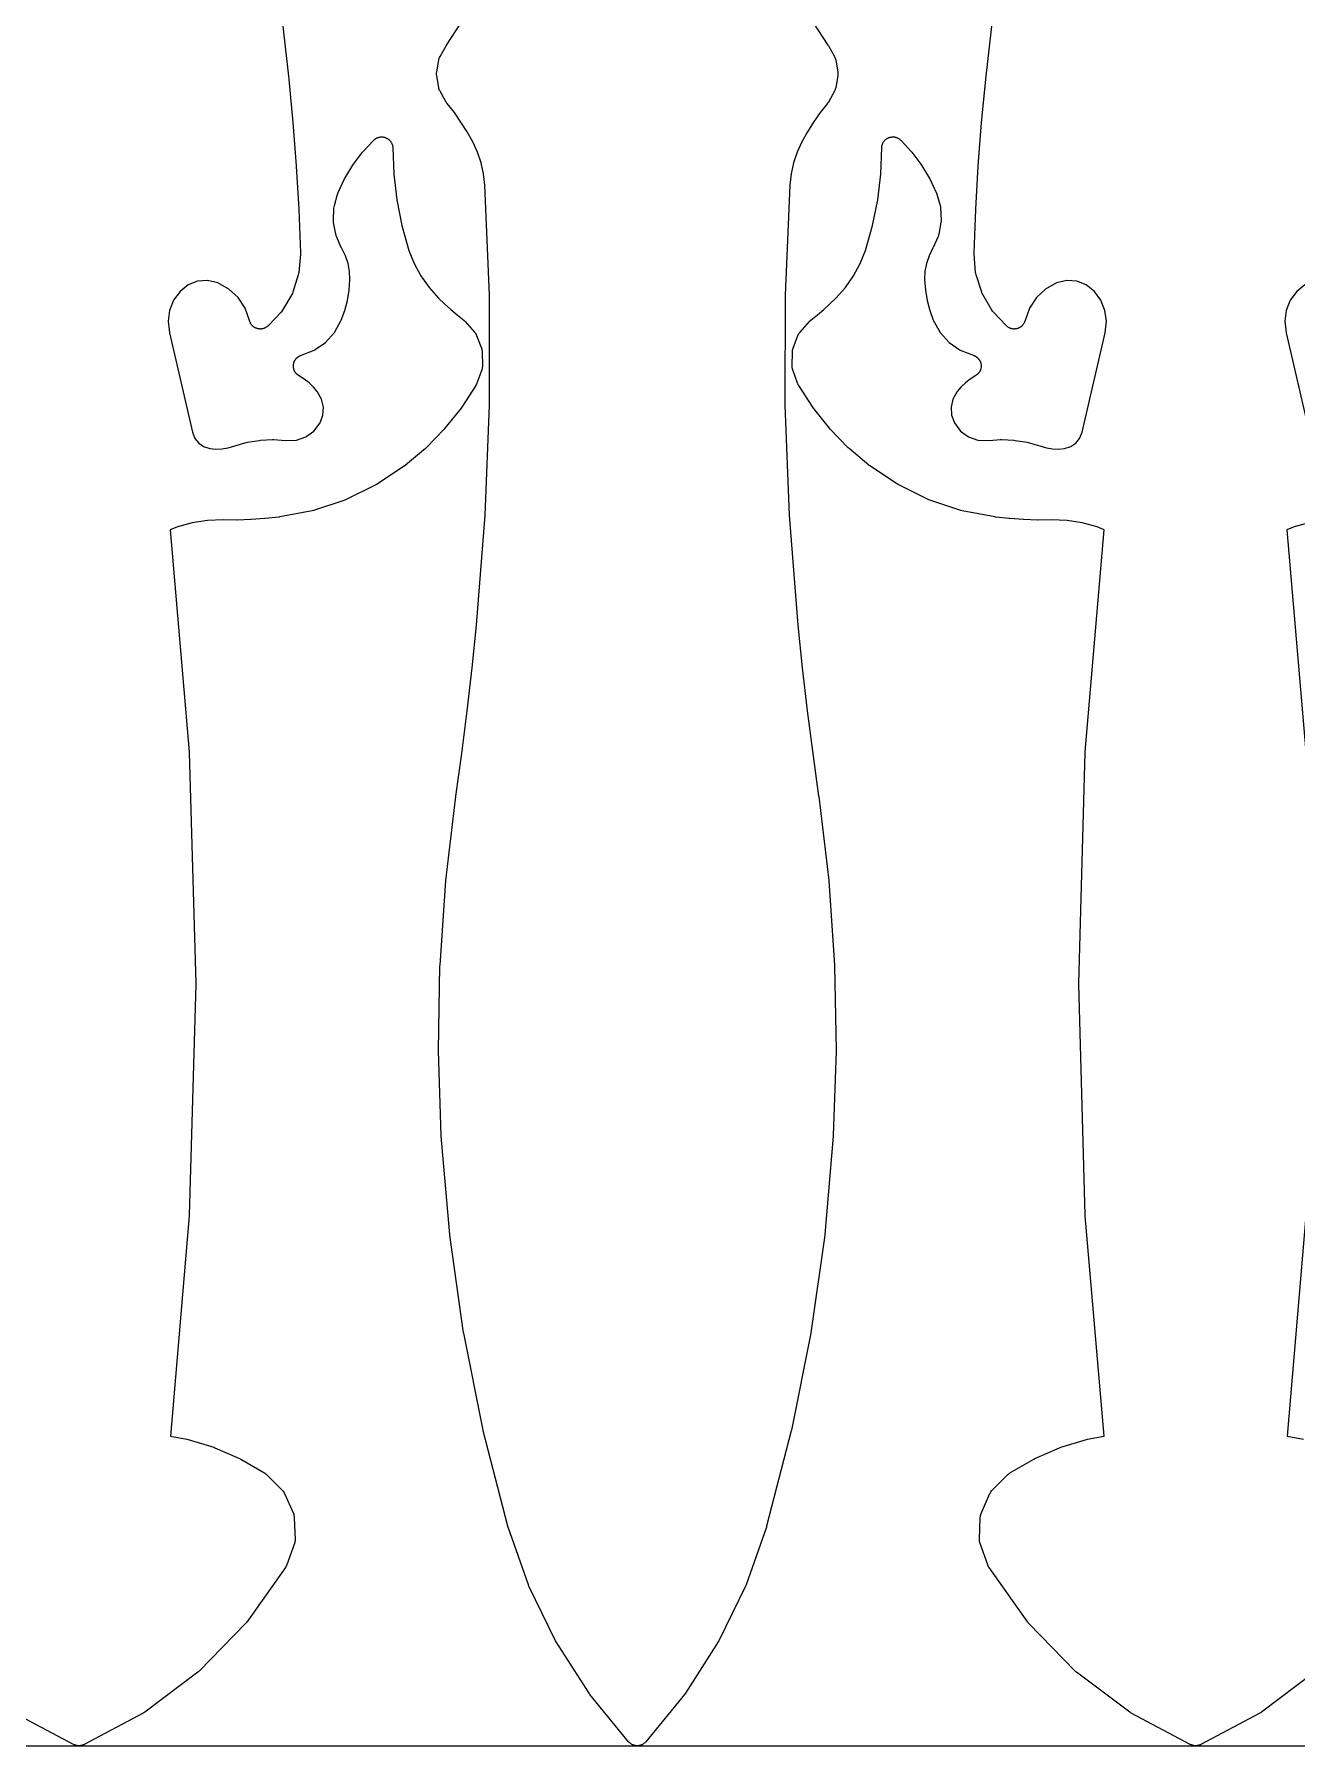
# Model space of a CAD drawing. Header units: metres. Extents: x 0 to 3000, y 0 to 1240.
# Drawn here: x 2264.3 to 2490.4, y 0 to 306.6 of the extents above; entities that cross this region are included whole.
import ezdxf

# ---------------------------------------------------------------- set-up
doc = ezdxf.new("R2010")
doc.units = ezdxf.units.M

msp = doc.modelspace()

# ---------------------------------------------------------------- linework, layer by layer
at = {"color": 7}
msp.add_lwpolyline([(0, 0), (3000, 0), (3000, 1240), (0, 1240), (0, 0)], close=True, dxfattribs=at)
at = {"color": 1}
for points in [[(2308.16, 313.37), (2309.84, 298.56), (2309.84, 298.54), (2309.84, 298.53), (2310.58, 290.81), (2310.59, 290.77), (2311.18, 283.04), (2311.18, 283), (2311.63, 275.26), (2311.63, 275.22), (2311.93, 267.47), (2311.93, 267.45), (2311.93, 267.42), (2311.93, 267.35), (2311.93, 267.28), (2311.93, 267.25), (2311.93, 267.23), (2311.65, 263.94), (2311.62, 263.72), (2311.56, 263.5), (2310.57, 260.4), (2310.49, 260.19), (2310.39, 259.99), (2308.74, 257.18), (2308.61, 257), (2308.47, 256.82), (2306.2, 254.43), (2306.14, 254.37), (2306.08, 254.31), (2306.07, 254.3), (2306.06, 254.29), (2305.99, 254.24), (2305.93, 254.19), (2305.92, 254.18), (2305.9, 254.17), (2305.83, 254.13), (2305.76, 254.08), (2305.75, 254.07), (2305.74, 254.07), (2305.66, 254.03), (2305.59, 253.99), (2305.58, 253.98), (2305.56, 253.98), (2305.49, 253.95), (2305.41, 253.91), (2305.39, 253.91), (2305.38, 253.91), (2305.3, 253.88), (2305.22, 253.86), (2305.21, 253.86), (2305.19, 253.85), (2305.11, 253.84), (2305.03, 253.82), (2305.01, 253.82), (2305, 253.82), (2304.92, 253.81), (2304.83, 253.8), (2304.82, 253.8), (2304.8, 253.8), (2304.72, 253.8), (2304.64, 253.81), (2304.62, 253.81), (2304.61, 253.81), (2304.52, 253.82), (2304.44, 253.83), (2304.43, 253.83), (2304.41, 253.83), (2304.33, 253.85), (2304.25, 253.87), (2304.23, 253.87), (2304.22, 253.87), (2304.14, 253.9), (2304.06, 253.92), (2304.05, 253.93), (2304.03, 253.93), (2303.96, 253.97), (2303.88, 254), (2303.87, 254.01), (2303.85, 254.01), (2303.78, 254.05), (2303.71, 254.09), (2303.7, 254.1), (2303.68, 254.11), (2303.61, 254.16), (2303.55, 254.2), (2303.53, 254.21), (2303.52, 254.22), (2303.46, 254.28), (2303.39, 254.33), (2303.38, 254.34), (2303.37, 254.35), (2303.32, 254.41), (2303.26, 254.47), (2303.25, 254.48), (2303.24, 254.49), (2303.19, 254.56), (2303.13, 254.62), (2303.13, 254.63), (2303.12, 254.64), (2303.07, 254.72), (2303.03, 254.78), (2303.02, 254.8), (2303.01, 254.81), (2302.97, 254.88), (2302.93, 254.96), (2302.93, 254.97), (2302.92, 254.99), (2302.89, 255.06), (2302.86, 255.14), (2302.02, 257.54), (2300.78, 259.43), (2299.13, 260.97), (2297.15, 262.07), (2295.32, 262.5), (2293.52, 262.37), (2291.84, 261.72), (2290.37, 260.54), (2289.23, 258.95), (2288.51, 257.13), (2288.24, 255.2), (2288.47, 253.1), (2292.59, 235.32), (2293.05, 234.17), (2293.72, 233.34), (2294.6, 232.74), (2295.73, 232.39), (2296.76, 232.29), (2297.87, 232.33), (2298.98, 232.51), (2300.17, 232.85), (2302.23, 233.46), (2302.46, 233.51), (2304.57, 233.86), (2304.8, 233.89), (2306.94, 234), (2307.18, 233.99), (2309.23, 233.86), (2311.25, 233.91), (2312.92, 234.48), (2314.36, 235.51), (2315.45, 236.97), (2315.95, 238.36), (2316.04, 239.8), (2315.72, 241.22), (2314.94, 242.6), (2314.28, 243.37), (2313.48, 244.15), (2312.61, 244.84), (2311.59, 245.5), (2311.57, 245.51), (2311.54, 245.53), (2311.49, 245.57), (2311.43, 245.61), (2311.41, 245.63), (2311.39, 245.65), (2311.34, 245.69), (2311.28, 245.74), (2311.26, 245.76), (2311.24, 245.78), (2311.2, 245.83), (2311.15, 245.88), (2311.13, 245.91), (2311.11, 245.93), (2311.07, 245.98), (2311.03, 246.04), (2311.01, 246.06), (2311, 246.09), (2310.96, 246.15), (2310.93, 246.21), (2310.91, 246.23), (2310.9, 246.26), (2310.87, 246.32), (2310.84, 246.38), (2310.83, 246.41), (2310.82, 246.44), (2310.79, 246.5), (2310.77, 246.57), (2310.76, 246.59), (2310.75, 246.62), (2310.74, 246.69), (2310.72, 246.76), (2310.71, 246.78), (2310.71, 246.81), (2310.7, 246.88), (2310.69, 246.95), (2310.69, 246.98), (2310.68, 247.01), (2310.68, 247.08), (2310.67, 247.14), (2310.68, 247.17), (2310.67, 247.2), (2310.68, 247.27), (2310.68, 247.34), (2310.68, 247.37), (2310.69, 247.4), (2310.7, 247.47), (2310.71, 247.54), (2310.71, 247.56), (2310.72, 247.59), (2310.74, 247.66), (2310.75, 247.73), (2310.76, 247.75), (2310.77, 247.78), (2310.79, 247.85), (2310.81, 247.91), (2310.83, 247.94), (2310.84, 247.97), (2310.87, 248.03), (2310.9, 248.09), (2310.91, 248.12), (2310.92, 248.14), (2310.96, 248.2), (2310.99, 248.26), (2311.01, 248.28), (2311.03, 248.31), (2311.07, 248.36), (2311.11, 248.42), (2311.13, 248.44), (2311.14, 248.47), (2311.19, 248.52), (2311.24, 248.57), (2311.26, 248.59), (2311.28, 248.61), (2311.33, 248.66), (2311.38, 248.7), (2311.4, 248.72), (2311.42, 248.74), (2311.48, 248.78), (2311.54, 248.82), (2311.56, 248.84), (2311.58, 248.85), (2311.64, 248.89), (2311.7, 248.93), (2311.73, 248.94), (2311.75, 248.95), (2311.82, 248.98), (2311.88, 249.01), (2311.91, 249.02), (2311.93, 249.03), (2314.42, 250.03), (2316.41, 251.41), (2318.03, 253.2), (2319.26, 255.4), (2319.88, 257.11), (2320.36, 258.93), (2320.67, 260.79), (2320.8, 262.65), (2320.73, 264.12), (2320.47, 265.54), (2320.01, 266.92), (2319.29, 268.34), (2319.28, 268.38), (2319.25, 268.43), (2318.39, 270.38), (2318.31, 270.59), (2318.25, 270.82), (2317.87, 272.89), (2317.84, 273.12), (2317.84, 273.35), (2317.93, 275.45), (2317.95, 275.68), (2318.01, 275.91), (2318.59, 277.96), (2318.61, 278.02), (2318.63, 278.09), (2318.64, 278.12), (2318.65, 278.15), (2318.68, 278.21), (2318.71, 278.27), (2319.86, 280.69), (2319.95, 280.87), (2321.34, 283.16), (2321.45, 283.32), (2323.06, 285.46), (2323.19, 285.61), (2325.01, 287.58), (2325.01, 287.58), (2325.01, 287.59), (2325.08, 287.65), (2325.15, 287.72), (2325.15, 287.72), (2325.15, 287.72), (2325.23, 287.78), (2325.3, 287.84), (2325.3, 287.84), (2325.31, 287.85), (2325.39, 287.9), (2325.47, 287.95), (2325.47, 287.95), (2325.47, 287.95), (2325.56, 288), (2325.64, 288.04), (2325.64, 288.04), (2325.65, 288.04), (2325.73, 288.08), (2325.82, 288.11), (2325.83, 288.12), (2325.83, 288.12), (2325.92, 288.14), (2326.01, 288.17), (2326.01, 288.17), (2326.02, 288.17), (2326.11, 288.19), (2326.2, 288.21), (2326.21, 288.21), (2326.21, 288.21), (2326.3, 288.21), (2326.4, 288.22), (2326.4, 288.22), (2326.41, 288.22), (2326.5, 288.22), (2326.6, 288.22), (2326.6, 288.22), (2326.6, 288.22), (2326.7, 288.21), (2326.79, 288.2), (2326.79, 288.2), (2326.8, 288.2), (2326.89, 288.18), (2326.98, 288.16), (2326.99, 288.16), (2326.99, 288.16), (2327.08, 288.13), (2327.17, 288.1), (2327.17, 288.1), (2327.18, 288.1), (2327.26, 288.06), (2327.35, 288.02), (2327.35, 288.02), (2327.36, 288.02), (2327.44, 287.98), (2327.52, 287.93), (2327.53, 287.93), (2327.53, 287.93), (2327.61, 287.87), (2327.68, 287.82), (2327.69, 287.82), (2327.69, 287.82), (2327.76, 287.75), (2327.84, 287.69), (2327.84, 287.69), (2327.84, 287.69), (2327.91, 287.62), (2327.97, 287.55), (2327.97, 287.55), (2327.98, 287.55), (2328.04, 287.47), (2328.1, 287.4), (2328.1, 287.4), (2328.1, 287.39), (2328.15, 287.31), (2328.2, 287.24), (2328.2, 287.23), (2328.21, 287.23), (2328.25, 287.15), (2328.29, 287.06), (2328.29, 287.06), (2328.3, 287.06), (2328.33, 286.97), (2328.37, 286.88), (2328.37, 286.88), (2328.37, 286.87), (2328.4, 286.78), (2328.42, 286.69), (2328.42, 286.69), (2328.42, 286.69), (2328.44, 286.59), (2328.46, 286.5), (2328.46, 286.5), (2328.46, 286.49), (2328.47, 286.4), (2328.48, 286.3), (2328.48, 286.3), (2328.48, 286.3), (2328.65, 281.55), (2329.19, 276.93), (2330.1, 272.36), (2331.38, 267.89), (2332.32, 265.52), (2333.52, 263.3), (2334.97, 261.25), (2336.69, 259.33), (2337.74, 258.33), (2338.85, 257.32), (2339.99, 256.35), (2341.18, 255.39), (2341.23, 255.34), (2341.28, 255.3), (2341.3, 255.28), (2341.33, 255.26), (2341.37, 255.21), (2341.42, 255.16), (2343.1, 253.26), (2343.22, 253.12), (2343.32, 252.97), (2343.4, 252.82), (2343.47, 252.65), (2344.36, 250.35), (2344.41, 250.19), (2344.45, 250.02), (2344.48, 249.84), (2344.49, 249.67), (2344.52, 247.21), (2344.52, 247.03), (2344.5, 246.85), (2344.46, 246.67), (2344.41, 246.5), (2343.55, 244.12), (2343.54, 244.08), (2343.53, 244.05), (2343.5, 243.99), (2343.5, 243.99), (2343.48, 243.93), (2343.46, 243.9), (2343.45, 243.87), (2343.41, 243.82), (2343.38, 243.76), (2343.37, 243.73), (2343.35, 243.7), (2340.82, 239.8), (2340.71, 239.64), (2337.82, 236.02), (2337.69, 235.87), (2334.46, 232.54), (2334.32, 232.41), (2330.77, 229.41), (2330.76, 229.4), (2330.75, 229.38), (2330.68, 229.34), (2330.62, 229.29), (2330.6, 229.28), (2330.59, 229.27), (2325.66, 225.99), (2325.43, 225.86), (2320.13, 223.27), (2319.89, 223.17), (2314.3, 221.31), (2314.04, 221.24), (2308.23, 220.13), (2308.14, 220.12), (2308.06, 220.1), (2305.62, 219.85), (2305.55, 219.84), (2303.11, 219.67), (2303.04, 219.67), (2300.59, 219.58), (2300.52, 219.58), (2298.1, 219.59), (2295.27, 219.48), (2292.55, 219.07), (2289.9, 218.36), (2288.61, 217.85), (2292.01, 178.05), (2292.02, 177.94), (2293.19, 136.55), (2293.19, 136.44), (2292.02, 95.05), (2292.01, 94.93), (2288.64, 55.46), (2291.59, 54.92), (2291.82, 54.87), (2296.42, 53.47), (2296.63, 53.39), (2301.04, 51.46), (2301.25, 51.36), (2305.41, 48.93), (2305.46, 48.9), (2305.51, 48.87), (2305.54, 48.85), (2305.58, 48.82), (2305.62, 48.79), (2305.66, 48.76), (2305.7, 48.73), (2305.73, 48.7), (2305.77, 48.66), (2305.81, 48.63), (2308.68, 45.79), (2308.81, 45.65), (2308.93, 45.5), (2309.03, 45.34), (2309.11, 45.17), (2310.67, 41.59), (2310.73, 41.41), (2310.78, 41.23), (2310.82, 41.05), (2310.83, 40.86), (2310.98, 36.96), (2310.97, 36.77), (2310.95, 36.58), (2310.92, 36.4), (2310.86, 36.21), (2309.5, 32.42), (2309.47, 32.35), (2309.44, 32.28), (2309.43, 32.26), (2309.42, 32.24), (2309.38, 32.17), (2309.35, 32.1), (2309.34, 32.08), (2309.33, 32.06), (2309.29, 32), (2309.25, 31.94), (2302.32, 22.16), (2302.22, 22.03), (2302.12, 21.92), (2293.81, 13.38), (2293.7, 13.27), (2293.58, 13.17), (2284.05, 6.02), (2283.92, 5.93), (2283.79, 5.85), (2273.2, 0.23), (2273.12, 0.19), (2273.03, 0.15), (2273.03, 0.15), (2273.02, 0.15), (2272.93, 0.12), (2272.85, 0.09), (2272.84, 0.09), (2272.84, 0.08), (2272.75, 0.06), (2272.66, 0.04), (2272.65, 0.04), (2272.65, 0.04), (2272.56, 0.02), (2272.46, 0.01), (2272.46, 0.01), (2272.45, 0.01), (2272.36, 0), (2272.27, 0), (2272.26, 0), (2272.26, 0), (2272.16, 0), (2272.07, 0.01), (2272.07, 0.01), (2272.06, 0.01), (2271.97, 0.02), (2271.88, 0.04), (2271.87, 0.04), (2271.87, 0.04), (2271.78, 0.06), (2271.69, 0.08), (2271.68, 0.09), (2271.68, 0.09), (2271.59, 0.12), (2271.5, 0.15), (2271.5, 0.15), (2271.49, 0.15), (2271.41, 0.19), (2271.32, 0.23), (2260.74, 5.85)], [(2493.58, 13.17), (2484.05, 6.02), (2483.92, 5.93), (2483.79, 5.85), (2473.2, 0.23), (2473.12, 0.19), (2473.03, 0.15), (2473.03, 0.15), (2473.02, 0.15), (2472.93, 0.12), (2472.85, 0.09), (2472.84, 0.09), (2472.84, 0.08), (2472.75, 0.06), (2472.66, 0.04), (2472.65, 0.04), (2472.65, 0.04), (2472.56, 0.02), (2472.46, 0.01), (2472.46, 0.01), (2472.45, 0.01), (2472.36, 0), (2472.27, 0), (2472.26, 0), (2472.26, 0), (2472.16, 0), (2472.07, 0.01), (2472.07, 0.01), (2472.06, 0.01), (2471.97, 0.02), (2471.88, 0.04), (2471.87, 0.04), (2471.87, 0.04), (2471.78, 0.06), (2471.69, 0.08), (2471.68, 0.09), (2471.68, 0.09), (2471.59, 0.12), (2471.5, 0.15), (2471.5, 0.15), (2471.49, 0.15), (2471.41, 0.19), (2471.32, 0.23), (2460.74, 5.85), (2460.6, 5.93), (2460.48, 6.02), (2450.95, 13.17), (2450.83, 13.27), (2450.71, 13.38), (2442.4, 21.92), (2442.3, 22.03), (2442.2, 22.16), (2435.28, 31.94), (2435.24, 32), (2435.2, 32.06), (2435.19, 32.08), (2435.17, 32.1), (2435.14, 32.17), (2435.1, 32.24), (2435.09, 32.26), (2435.08, 32.28), (2435.06, 32.35), (2435.03, 32.42), (2433.66, 36.21), (2433.61, 36.4), (2433.57, 36.58), (2433.55, 36.77), (2433.55, 36.96), (2433.69, 40.86), (2433.71, 41.05), (2433.74, 41.23), (2433.79, 41.41), (2433.86, 41.59), (2435.41, 45.17), (2435.5, 45.34), (2435.6, 45.5), (2435.71, 45.65), (2435.84, 45.79), (2438.71, 48.63), (2438.75, 48.66), (2438.79, 48.7), (2438.83, 48.73), (2438.86, 48.76), (2438.9, 48.79), (2438.95, 48.82), (2438.98, 48.85), (2439.02, 48.87), (2439.07, 48.9), (2439.11, 48.93), (2443.28, 51.36), (2443.49, 51.46), (2447.89, 53.39), (2448.11, 53.47), (2452.71, 54.87), (2452.93, 54.92), (2455.89, 55.46), (2452.51, 94.93), (2452.51, 95.05), (2451.33, 136.44), (2451.33, 136.55), (2452.51, 177.94), (2452.51, 178.05), (2455.91, 217.85), (2454.63, 218.36), (2451.97, 219.07), (2449.25, 219.48), (2446.42, 219.59), (2444.01, 219.58), (2443.94, 219.58), (2441.49, 219.67), (2441.42, 219.67), (2438.97, 219.84), (2438.9, 219.85), (2436.46, 220.1), (2436.38, 220.12), (2436.3, 220.13), (2430.48, 221.24), (2430.23, 221.31), (2424.64, 223.17), (2424.39, 223.27), (2419.09, 225.86), (2418.86, 225.99), (2413.93, 229.27), (2413.92, 229.28), (2413.91, 229.29), (2413.84, 229.34), (2413.78, 229.38), (2413.76, 229.4), (2413.75, 229.41), (2410.2, 232.41), (2410.06, 232.54), (2406.83, 235.87), (2406.7, 236.02), (2403.82, 239.64), (2403.7, 239.8), (2401.18, 243.7), (2401.16, 243.73), (2401.14, 243.76), (2401.11, 243.82), (2401.08, 243.87), (2401.06, 243.9), (2401.05, 243.93), (2401.02, 243.99), (2401, 244.05), (2400.99, 244.08), (2400.97, 244.12), (2400.12, 246.5), (2400.06, 246.67), (2400.03, 246.85), (2400.01, 247.03), (2400, 247.21), (2400.04, 249.67), (2400.05, 249.84), (2400.07, 250.02), (2400.11, 250.19), (2400.17, 250.35), (2401.05, 252.65), (2401.12, 252.82), (2401.21, 252.97), (2401.31, 253.12), (2401.42, 253.26), (2403.1, 255.16), (2403.15, 255.21), (2403.2, 255.26), (2403.22, 255.28), (2403.24, 255.3), (2403.29, 255.34), (2403.34, 255.39), (2404.53, 256.35), (2405.67, 257.32), (2406.78, 258.33), (2407.83, 259.33), (2409.56, 261.25), (2411.01, 263.3), (2412.21, 265.52), (2413.15, 267.89), (2414.42, 272.36), (2415.33, 276.93), (2415.88, 281.55), (2416.05, 286.3), (2416.05, 286.3), (2416.05, 286.3), (2416.06, 286.4), (2416.06, 286.49), (2416.07, 286.5), (2416.07, 286.5), (2416.08, 286.59), (2416.1, 286.69), (2416.1, 286.69), (2416.1, 286.69), (2416.13, 286.78), (2416.16, 286.87), (2416.16, 286.88), (2416.16, 286.88), (2416.19, 286.97), (2416.23, 287.06), (2416.23, 287.06), (2416.23, 287.06), (2416.27, 287.15), (2416.32, 287.23), (2416.32, 287.23), (2416.32, 287.24), (2416.37, 287.31), (2416.42, 287.39), (2416.43, 287.4), (2416.43, 287.4), (2416.49, 287.47), (2416.55, 287.55), (2416.55, 287.55), (2416.55, 287.55), (2416.62, 287.62), (2416.68, 287.69), (2416.69, 287.69), (2416.69, 287.69), (2416.76, 287.75), (2416.83, 287.82), (2416.84, 287.82), (2416.84, 287.82), (2416.92, 287.87), (2417, 287.93), (2417, 287.93), (2417, 287.93), (2417.08, 287.98), (2417.17, 288.02), (2417.17, 288.02), (2417.17, 288.02), (2417.26, 288.06), (2417.35, 288.1), (2417.35, 288.1), (2417.35, 288.1), (2417.44, 288.13), (2417.54, 288.16), (2417.54, 288.16), (2417.54, 288.16), (2417.63, 288.18), (2417.73, 288.2), (2417.73, 288.2), (2417.73, 288.2), (2417.83, 288.21), (2417.92, 288.22), (2417.93, 288.22), (2417.93, 288.22), (2418.02, 288.22), (2418.12, 288.22), (2418.12, 288.22), (2418.12, 288.22), (2418.22, 288.21), (2418.31, 288.21), (2418.32, 288.21), (2418.32, 288.21), (2418.41, 288.19), (2418.51, 288.17), (2418.51, 288.17), (2418.51, 288.17), (2418.6, 288.14), (2418.7, 288.12), (2418.7, 288.12), (2418.7, 288.11), (2418.79, 288.08), (2418.88, 288.04), (2418.88, 288.04), (2418.88, 288.04), (2418.97, 288), (2419.05, 287.95), (2419.05, 287.95), (2419.06, 287.95), (2419.14, 287.9), (2419.22, 287.85), (2419.22, 287.84), (2419.22, 287.84), (2419.3, 287.78), (2419.37, 287.72), (2419.37, 287.72), (2419.37, 287.72), (2419.44, 287.65), (2419.51, 287.59), (2419.51, 287.58), (2419.51, 287.58), (2421.34, 285.61), (2421.46, 285.46), (2423.07, 283.32), (2423.19, 283.16), (2424.57, 280.87), (2424.67, 280.69), (2425.82, 278.27), (2425.84, 278.21), (2425.87, 278.15), (2425.88, 278.12), (2425.89, 278.09), (2425.91, 278.02), (2425.94, 277.96), (2426.52, 275.91), (2426.57, 275.68), (2426.59, 275.45), (2426.69, 273.35), (2426.69, 273.12), (2426.66, 272.89), (2426.27, 270.82), (2426.21, 270.59), (2426.13, 270.38), (2425.27, 268.43), (2425.25, 268.38), (2425.23, 268.34), (2424.52, 266.92), (2424.06, 265.54), (2423.79, 264.12), (2423.73, 262.65), (2423.86, 260.79), (2424.16, 258.93), (2424.64, 257.11), (2425.26, 255.4), (2426.49, 253.2), (2428.12, 251.41), (2430.1, 250.03), (2432.59, 249.03), (2432.62, 249.02), (2432.65, 249.01), (2432.71, 248.98), (2432.77, 248.95), (2432.8, 248.94), (2432.82, 248.93), (2432.88, 248.89), (2432.94, 248.85), (2432.96, 248.84), (2432.99, 248.82), (2433.04, 248.78), (2433.1, 248.74), (2433.12, 248.72), (2433.14, 248.7), (2433.19, 248.66), (2433.25, 248.61), (2433.27, 248.59), (2433.29, 248.57), (2433.33, 248.52), (2433.38, 248.47), (2433.4, 248.44), (2433.42, 248.42), (2433.46, 248.36), (2433.5, 248.31), (2433.51, 248.28), (2433.53, 248.26), (2433.57, 248.2), (2433.6, 248.14), (2433.61, 248.12), (2433.63, 248.09), (2433.66, 248.03), (2433.69, 247.97), (2433.7, 247.94), (2433.71, 247.91), (2433.73, 247.85), (2433.76, 247.78), (2433.76, 247.75), (2433.77, 247.73), (2433.79, 247.66), (2433.81, 247.59), (2433.81, 247.56), (2433.82, 247.54), (2433.83, 247.47), (2433.84, 247.4), (2433.84, 247.37), (2433.84, 247.34), (2433.85, 247.27), (2433.85, 247.2), (2433.85, 247.17), (2433.85, 247.14), (2433.84, 247.08), (2433.84, 247.01), (2433.84, 246.98), (2433.84, 246.95), (2433.83, 246.88), (2433.82, 246.81), (2433.81, 246.78), (2433.8, 246.76), (2433.79, 246.69), (2433.77, 246.62), (2433.76, 246.59), (2433.75, 246.57), (2433.73, 246.5), (2433.71, 246.44), (2433.69, 246.41), (2433.68, 246.38), (2433.65, 246.32), (2433.63, 246.26), (2433.61, 246.23), (2433.6, 246.21), (2433.56, 246.15), (2433.53, 246.09), (2433.51, 246.06), (2433.49, 246.04), (2433.45, 245.98), (2433.41, 245.93), (2433.39, 245.91), (2433.37, 245.88), (2433.33, 245.83), (2433.28, 245.78), (2433.26, 245.76), (2433.24, 245.74), (2433.19, 245.69), (2433.14, 245.65), (2433.11, 245.63), (2433.09, 245.61), (2433.04, 245.57), (2432.98, 245.53), (2432.96, 245.51), (2432.93, 245.5), (2431.91, 244.84), (2431.04, 244.15), (2430.24, 243.37), (2429.58, 242.6), (2428.81, 241.22), (2428.49, 239.8), (2428.57, 238.36), (2429.08, 236.97), (2430.17, 235.51), (2431.6, 234.48), (2433.27, 233.91), (2435.3, 233.86), (2437.35, 233.99), (2437.58, 234), (2439.72, 233.89), (2439.95, 233.86), (2442.07, 233.51), (2442.29, 233.46), (2444.35, 232.85), (2445.55, 232.51), (2446.65, 232.33), (2447.77, 232.29), (2448.79, 232.39), (2449.92, 232.74), (2450.8, 233.34), (2451.47, 234.17), (2451.93, 235.32), (2456.06, 253.1), (2456.28, 255.2), (2456.01, 257.13), (2455.29, 258.95), (2454.15, 260.54), (2452.68, 261.72), (2451, 262.37), (2449.2, 262.5), (2447.37, 262.07), (2445.39, 260.97), (2443.74, 259.43), (2442.5, 257.54), (2441.66, 255.14), (2441.63, 255.06), (2441.6, 254.99), (2441.6, 254.97), (2441.59, 254.96), (2441.55, 254.88), (2441.51, 254.81), (2441.51, 254.8), (2441.5, 254.78), (2441.45, 254.72), (2441.41, 254.64), (2441.4, 254.63), (2441.39, 254.62), (2441.34, 254.56), (2441.29, 254.49), (2441.28, 254.48), (2441.27, 254.47), (2441.21, 254.41), (2441.15, 254.35), (2441.14, 254.34), (2441.13, 254.33), (2441.07, 254.28), (2441, 254.22), (2440.99, 254.21), (2440.98, 254.2), (2440.91, 254.16), (2440.84, 254.11), (2440.83, 254.1), (2440.82, 254.09), (2440.74, 254.05), (2440.67, 254.01), (2440.66, 254.01), (2440.64, 254), (2440.57, 253.97), (2440.49, 253.93), (2440.48, 253.93), (2440.46, 253.92), (2440.38, 253.9), (2440.3, 253.87), (2440.29, 253.87), (2440.28, 253.87), (2440.19, 253.85), (2440.11, 253.83), (2440.1, 253.83), (2440.08, 253.83), (2440, 253.82), (2439.92, 253.81), (2439.9, 253.81), (2439.89, 253.81), (2439.8, 253.8), (2439.72, 253.8), (2439.71, 253.8), (2439.69, 253.8), (2439.61, 253.81), (2439.52, 253.82), (2439.51, 253.82), (2439.5, 253.82), (2439.41, 253.84), (2439.33, 253.85), (2439.32, 253.86), (2439.3, 253.86), (2439.22, 253.88), (2439.14, 253.91), (2439.13, 253.91), (2439.11, 253.91), (2439.04, 253.95), (2438.96, 253.98), (2438.95, 253.98), (2438.93, 253.99), (2438.86, 254.03), (2438.78, 254.07), (2438.77, 254.07), (2438.76, 254.08), (2438.69, 254.13), (2438.62, 254.17), (2438.61, 254.18), (2438.6, 254.19), (2438.53, 254.24), (2438.47, 254.29), (2438.45, 254.3), (2438.44, 254.31), (2438.38, 254.37), (2438.32, 254.43), (2436.06, 256.82), (2435.91, 257), (2435.79, 257.18), (2434.13, 259.99), (2434.03, 260.19), (2433.95, 260.4), (2432.96, 263.5), (2432.9, 263.72), (2432.87, 263.94), (2432.6, 267.23), (2432.6, 267.25), (2432.59, 267.28), (2432.59, 267.35), (2432.59, 267.42), (2432.59, 267.45), (2432.59, 267.47), (2432.89, 275.22), (2432.89, 275.26), (2433.34, 283), (2433.34, 283.04), (2433.94, 290.77), (2433.94, 290.81), (2434.68, 298.53), (2434.69, 298.54), (2434.69, 298.56), (2436.36, 313.37)], [(2403.84, 308.58), (2406.42, 304.66), (2406.45, 304.61), (2406.49, 304.55), (2407.58, 302.62), (2407.66, 302.47), (2407.72, 302.31), (2407.77, 302.14), (2407.81, 301.97), (2408.17, 299.85), (2408.2, 299.62), (2408.2, 299.4), (2408.17, 299.17), (2407.81, 297.05), (2407.77, 296.88), (2407.72, 296.72), (2407.66, 296.56), (2407.58, 296.4), (2406.49, 294.47), (2406.46, 294.43), (2406.44, 294.39), (2406.41, 294.35), (2406.38, 294.31), (2406.35, 294.27), (2406.32, 294.23), (2405.02, 292.56), (2403.83, 290.86), (2402.73, 289.11), (2401.74, 287.33), (2400.88, 285.48), (2400.24, 283.57), (2399.8, 281.61), (2399.57, 279.57), (2398.75, 259.88), (2398.72, 240.15), (2399.48, 220.44), (2401.02, 200.75), (2401.82, 193.09), (2402.71, 185.42), (2403.69, 177.77), (2404.75, 170.11), (2404.75, 170.09), (2404.76, 170.07), (2406.55, 155.03), (2406.56, 154.93), (2407.59, 139.82), (2407.59, 139.72), (2407.86, 124.58), (2407.86, 124.48), (2407.37, 109.34), (2407.37, 109.28), (2407.36, 109.23), (2405.85, 91.61), (2405.84, 91.5), (2403.35, 74), (2403.33, 73.89), (2399.88, 56.55), (2399.85, 56.44), (2395.44, 39.32), (2395.41, 39.23), (2395.39, 39.15), (2391.75, 28.82), (2391.66, 28.61), (2386.88, 18.8), (2386.76, 18.6), (2380.88, 9.4), (2380.74, 9.21), (2373.81, 0.73), (2373.81, 0.73), (2373.81, 0.73), (2373.74, 0.66), (2373.68, 0.59), (2373.68, 0.59), (2373.67, 0.58), (2373.6, 0.52), (2373.53, 0.46), (2373.53, 0.45), (2373.53, 0.45), (2373.45, 0.4), (2373.38, 0.34), (2373.37, 0.34), (2373.37, 0.33), (2373.29, 0.29), (2373.21, 0.24), (2373.2, 0.24), (2373.2, 0.23), (2373.12, 0.19), (2373.03, 0.15), (2373.03, 0.15), (2373.02, 0.15), (2372.93, 0.12), (2372.85, 0.09), (2372.84, 0.09), (2372.84, 0.08), (2372.75, 0.06), (2372.66, 0.04), (2372.65, 0.04), (2372.65, 0.04), (2372.56, 0.02), (2372.46, 0.01), (2372.46, 0.01), (2372.45, 0.01), (2372.36, 0), (2372.27, 0), (2372.26, 0), (2372.26, 0), (2372.16, 0), (2372.07, 0.01), (2372.07, 0.01), (2372.06, 0.01), (2371.97, 0.02), (2371.88, 0.04), (2371.87, 0.04), (2371.87, 0.04), (2371.78, 0.06), (2371.69, 0.08), (2371.68, 0.09), (2371.68, 0.09), (2371.59, 0.12), (2371.5, 0.15), (2371.5, 0.15), (2371.49, 0.15), (2371.41, 0.19), (2371.32, 0.23), (2371.32, 0.24), (2371.32, 0.24), (2371.23, 0.29), (2371.15, 0.33), (2371.15, 0.34), (2371.15, 0.34), (2371.07, 0.4), (2371, 0.45), (2370.99, 0.45), (2370.99, 0.46), (2370.92, 0.52), (2370.85, 0.58), (2370.85, 0.59), (2370.84, 0.59), (2370.78, 0.66), (2370.72, 0.73), (2370.72, 0.73), (2370.71, 0.73), (2363.78, 9.21), (2363.65, 9.4), (2357.76, 18.6), (2357.65, 18.8), (2352.86, 28.61), (2352.77, 28.82), (2349.14, 39.15), (2349.11, 39.23), (2349.09, 39.32), (2344.67, 56.44), (2344.65, 56.55), (2341.19, 73.89), (2341.17, 74), (2338.68, 91.5), (2338.67, 91.61), (2337.16, 109.23), (2337.16, 109.28), (2337.15, 109.34), (2336.66, 124.48), (2336.66, 124.58), (2336.93, 139.72), (2336.94, 139.82), (2337.97, 154.93), (2337.98, 155.03), (2339.77, 170.07), (2339.77, 170.09), (2339.77, 170.11), (2340.84, 177.77), (2341.81, 185.42), (2342.7, 193.09), (2343.5, 200.75), (2345.05, 220.44), (2345.81, 240.15), (2345.78, 259.88), (2344.95, 279.57), (2344.72, 281.61), (2344.28, 283.57), (2343.64, 285.48), (2342.79, 287.33), (2341.79, 289.11), (2340.69, 290.86), (2339.51, 292.56), (2338.2, 294.23), (2338.17, 294.27), (2338.14, 294.31), (2338.12, 294.35), (2338.09, 294.39), (2338.06, 294.43), (2338.04, 294.47), (2336.94, 296.4), (2336.87, 296.56), (2336.8, 296.72), (2336.75, 296.88), (2336.71, 297.05), (2336.35, 299.17), (2336.32, 299.4), (2336.32, 299.62), (2336.35, 299.85), (2336.71, 301.97), (2336.75, 302.14), (2336.8, 302.31), (2336.87, 302.47), (2336.94, 302.62), (2338.04, 304.55), (2338.07, 304.61), (2338.11, 304.66), (2340.68, 308.58)], [(2491.84, 261.72), (2490.37, 260.54), (2489.23, 258.95), (2488.51, 257.13), (2488.24, 255.2), (2488.47, 253.1), (2492.59, 235.32)], [(2492.55, 219.07), (2489.9, 218.36), (2488.61, 217.85), (2492.01, 178.05)], [(2492.01, 94.93), (2488.64, 55.46), (2491.59, 54.92)]]:
    msp.add_lwpolyline(points, dxfattribs=at)

doc.saveas('drawing.dxf')
